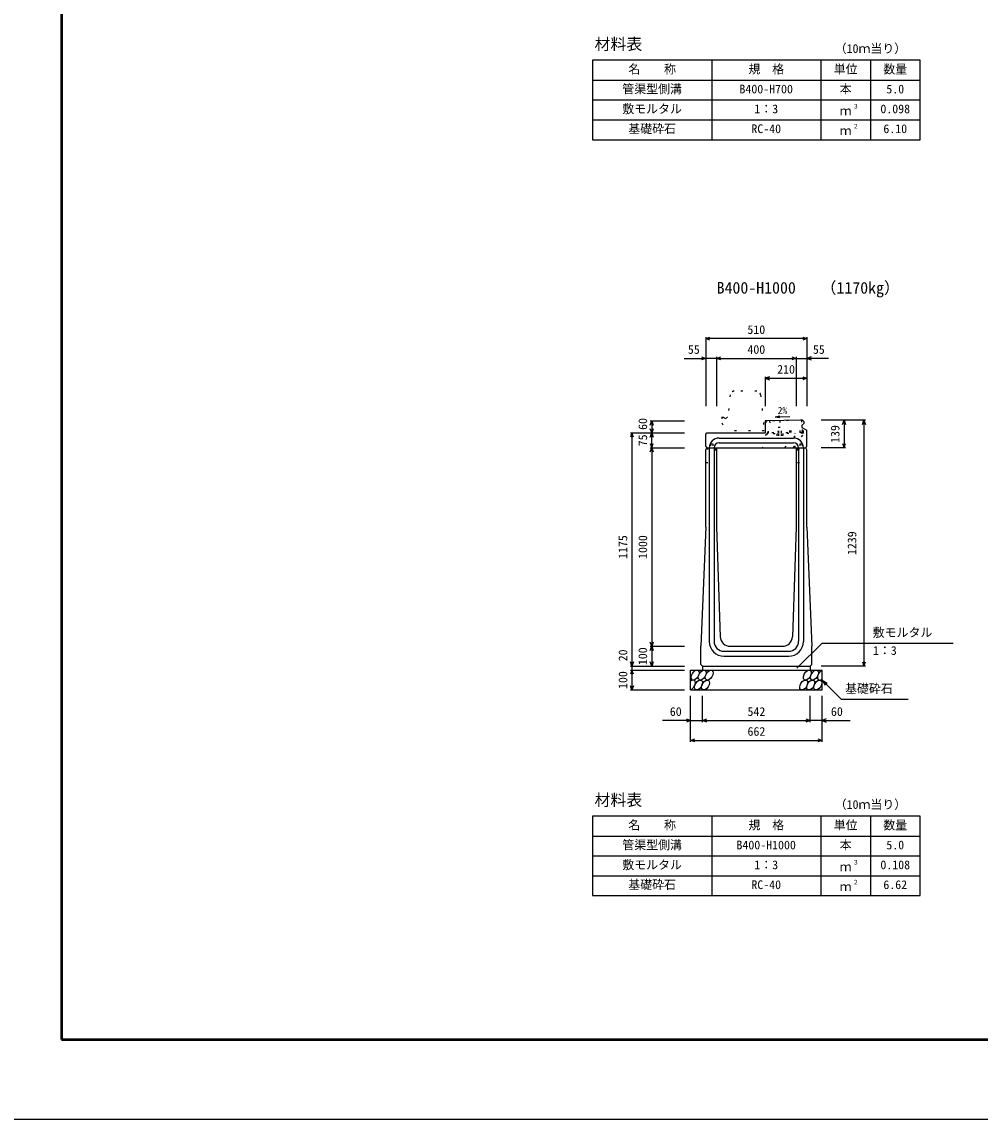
# Model space of a CAD drawing. Units: millimetres, scale not verified. Extents: x 4220 to 29420, y 5940 to 17820.
# Drawn here: x 12820 to 17647, y 5940 to 11467 of the extents above; entities that cross this region are included whole.
import ezdxf
from ezdxf.enums import TextEntityAlignment as Align

# ---------------------------------------------------------------- set-up
doc = ezdxf.new("R2010")
doc.units = ezdxf.units.MM
doc.header["$LTSCALE"] = 40
doc.linetypes.add('DOTTED', pattern=[1.75, 0.25, -1.5])
for name, color, linetype, lineweight in [('Defpoints_3', 5, 'Continuous', 25), ('DIM', 7, 'Continuous', 25), ('HATCH', 6, 'Continuous', 25), ('HYO', 3, 'Continuous', 25), ('HYO2', 4, 'Continuous', 25), ('OUTLINE', 3, 'Continuous', 25), ('OUTLINE2', 4, 'Continuous', 25), ('TXT', 7, 'Continuous', 25), ('WAKU', 3, 'Continuous', 50)]:
    doc.layers.add(name, color=color, linetype=linetype, lineweight=lineweight)
doc.styles.add('ＭＳ ゴシック', font='')
doc.styles.get('ＭＳ ゴシック').set_extended_font_data('MS Gothic')

msp = doc.modelspace()

# ---------------------------------------------------------------- linework, layer by layer
at = {"layer": 'Defpoints_3'}
msp.add_line((12620, 5940), (29420, 5940), dxfattribs=at)
at = {"layer": 'DIM'}
for p, q in [((16265, 9871.46), (16286.14, 9879.16)), ((16265, 9871.46), (16286.14, 9879.16)), ((16265, 9878.96), (16265, 9531.46)), ((16265, 9878.96), (16265, 9531.46)), ((16775, 9871.46), (16265, 9871.46)), ((16286.14, 9863.77), (16265, 9871.46)), ((16775, 9871.46), (16265, 9871.46)), ((16286.14, 9863.77), (16265, 9871.46)), ((16753.86, 9879.16), (16775, 9871.46)), ((16753.86, 9879.16), (16775, 9871.46)), ((16775, 9871.46), (16753.86, 9863.77)), ((16775, 9871.46), (16753.86, 9863.77)), ((16775, 9878.96), (16775, 9531.46)), ((16775, 9878.96), (16775, 9531.46)), ((16156.62, 9771.46), (16265, 9771.46)), ((16156.62, 9771.46), (16265, 9771.46)), ((16243.86, 9779.16), (16265, 9771.46)), ((16243.86, 9779.16), (16265, 9771.46)), ((16265, 9771.46), (16243.86, 9763.77)), ((16265, 9771.46), (16243.86, 9763.77)), ((16320, 9771.46), (16265, 9771.46)), ((16320, 9771.46), (16265, 9771.46)), ((16320, 9771.46), (16341.14, 9779.16)), ((16320, 9771.46), (16341.14, 9779.16)), ((16320, 9778.96), (16320, 9531.46)), ((16320, 9778.96), (16320, 9531.46)), ((16320, 9771.46), (16720, 9771.46)), ((16341.14, 9763.77), (16320, 9771.46)), ((16320, 9771.46), (16720, 9771.46)), ((16341.14, 9763.77), (16320, 9771.46)), ((16698.86, 9779.16), (16720, 9771.46)), ((16698.86, 9779.16), (16720, 9771.46)), ((16720, 9771.46), (16698.86, 9763.77)), ((16720, 9771.46), (16698.86, 9763.77)), ((16720, 9778.96), (16720, 9531.46)), ((16720, 9778.96), (16720, 9531.46)), ((16720, 9771.46), (16775, 9771.46)), ((16720, 9771.46), (16775, 9771.46)), ((16796.14, 9779.16), (16775, 9771.46)), ((16796.14, 9779.16), (16775, 9771.46)), ((16883.38, 9771.46), (16775, 9771.46)), ((16775, 9771.46), (16796.14, 9763.77)), ((16883.38, 9771.46), (16775, 9771.46)), ((16775, 9771.46), (16796.14, 9763.77)), ((16586.14, 9679.16), (16565, 9671.46)), ((16565, 9678.96), (16565, 9531.46)), ((16565, 9671.46), (16775, 9671.46)), ((16565, 9671.46), (16586.14, 9663.77)), ((16753.86, 9679.16), (16775, 9671.46)), ((16775, 9671.46), (16753.86, 9663.77)), ((15985.3, 9435.32), (15993, 9456.46)), ((15985.5, 9456.46), (16158, 9456.46)), ((15993, 9456.46), (15993, 9396.46)), ((15993, 9456.46), (16000.7, 9435.32)), ((17069.5, 9460.46), (16847, 9460.46)), ((16954.3, 9439.32), (16962, 9460.46)), ((16962, 9460.46), (16962, 9321.46)), ((16962, 9460.46), (16969.7, 9439.32)), ((17054.3, 9439.32), (17062, 9460.46)), ((17062, 9460.46), (17062, 8221.46)), ((17062, 9460.46), (17069.7, 9439.32)), ((15893, 9396.46), (15885.3, 9375.32)), ((15885.5, 9396.46), (16158, 9396.46)), ((15893, 9396.46), (15893, 8221.46)), ((15900.7, 9375.32), (15893, 9396.46)), ((15993, 9396.46), (15985.3, 9417.61)), ((15985.3, 9375.32), (15993, 9396.46)), ((16000.7, 9417.61), (15993, 9396.46)), ((15993, 9321.46), (15993, 9396.46)), ((15993, 9396.46), (16000.7, 9375.32)), ((15985.3, 9342.61), (15993, 9321.46)), ((15993, 9321.46), (16000.7, 9342.61)), ((16954.3, 9342.61), (16962, 9321.46)), ((16962, 9321.46), (16969.7, 9342.61)), ((15985.3, 9300.32), (15993, 9321.46)), ((15985.5, 9321.46), (16158, 9321.46)), ((15993, 9321.46), (15993, 8321.46)), ((15993, 9321.46), (16000.7, 9300.32)), ((16969.5, 9321.46), (16847, 9321.46)), ((15993, 8321.46), (15985.3, 8342.61)), ((15985.3, 8300.32), (15993, 8321.46)), ((15985.5, 8321.46), (16158, 8321.46)), ((16000.7, 8342.61), (15993, 8321.46)), ((15993, 8321.46), (15993, 8221.46)), ((15993, 8321.46), (16000.7, 8300.32)), ((16724.77, 8210.65), (16851, 8336.89)), ((16851, 8336.89), (17512.46, 8336.89)), ((15893, 8221.46), (15885.3, 8242.61)), ((15900.7, 8242.61), (15893, 8221.46)), ((15993, 8221.46), (15985.3, 8242.61)), ((16000.7, 8242.61), (15993, 8221.46)), ((17054.3, 8242.61), (17062, 8221.46)), ((17062, 8221.46), (17069.7, 8242.61)), ((15893, 8201.46), (15885.3, 8180.32)), ((15885.5, 8221.46), (16158, 8221.46)), ((15885.5, 8201.46), (16158, 8201.46)), ((15893, 8221.46), (15893, 8201.46)), ((15893, 8201.46), (15893, 8101.46)), ((15900.7, 8180.32), (15893, 8201.46)), ((17069.5, 8221.46), (16847, 8221.46)), ((16851, 8151.46), (16946.76, 8055.71)), ((16851, 8151.46), (16876.98, 8136.46)), ((16851, 8151.46), (16866, 8125.48)), ((15893, 8101.46), (15885.3, 8122.61)), ((15885.5, 8101.46), (16158, 8101.46)), ((15900.7, 8122.61), (15893, 8101.46)), ((16189, 7840.1), (16189, 8071.46)), ((16249, 7940.1), (16249, 8071.46)), ((16791, 7940.1), (16791, 8071.46)), ((16851, 7840.1), (16851, 8071.46)), ((16946.76, 8055.71), (17284.31, 8055.71)), ((16189, 7947.6), (16047.21, 7947.6)), ((16167.86, 7955.29), (16189, 7947.6)), ((16189, 7947.6), (16167.86, 7939.9)), ((16189, 7947.6), (16249, 7947.6)), ((16249, 7947.6), (16270.14, 7955.29)), ((16249, 7947.6), (16791, 7947.6)), ((16270.14, 7939.9), (16249, 7947.6)), ((16769.86, 7955.29), (16791, 7947.6)), ((16791, 7947.6), (16769.86, 7939.9)), ((16851, 7947.6), (16791, 7947.6)), ((16872.14, 7955.29), (16851, 7947.6)), ((16851, 7947.6), (16992.79, 7947.6)), ((16851, 7947.6), (16872.14, 7939.9)), ((16189, 7847.6), (16210.14, 7855.29)), ((16829.86, 7855.29), (16851, 7847.6)), ((16189, 7847.6), (16851, 7847.6)), ((16210.14, 7839.9), (16189, 7847.6)), ((16851, 7847.6), (16829.86, 7839.9))]:
    msp.add_line(p, q, dxfattribs=at)
at = {"layer": 'HATCH', "linetype": 'DOTTED'}
for p, q in [((16576, 9456.69), (16568, 9456.52)), ((16568, 9456.52), (16569.34, 9391.53)), ((16752.46, 9460.32), (16576, 9456.69)), ((16578.35, 9391.22), (16577, 9456.71)), ((16581.25, 9395.78), (16580, 9456.77)), ((16587, 9456.91), (16588.25, 9395.92)), ((16633.24, 9396.85), (16631.99, 9457.84)), ((16638.98, 9457.98), (16640.24, 9397)), ((16689.23, 9398.01), (16687.97, 9458.99)), ((16696.23, 9398.15), (16694.97, 9459.14)), ((16741.22, 9399.08), (16739.96, 9460.07)), ((16746.96, 9460.21), (16748.22, 9399.22)), ((16751.46, 9460.3), (16755.96, 9460.4)), ((16752.63, 9403.81), (16751.46, 9460.3)), ((16757.25, 9397.91), (16755.96, 9460.4)), ((16748.22, 9399.22), (16578.26, 9395.72)), ((16630.28, 9425.8), (16646.27, 9426.13)), ((16630.87, 9396.8), (16630.28, 9425.8)), ((16646.87, 9397.13), (16646.27, 9426.13)), ((16569.34, 9391.53), (16578.34, 9391.72)), ((16754.31, 9394.85), (16578.35, 9391.22)), ((16625.11, 9392.18), (16652.82, 9392.76)), ((16625.32, 9382.19), (16625.11, 9392.18)), ((16653.03, 9382.76), (16625.32, 9382.19)), ((16632.04, 9392.33), (16632.24, 9382.33)), ((16645.89, 9392.61), (16646.1, 9382.61)), ((16652.82, 9392.76), (16653.03, 9382.76))]:
    msp.add_line(p, q, dxfattribs=at)
for centre, radius in [((16748.13, 9403.72), 4.5), ((16754.25, 9397.85), 3)]:
    msp.add_arc(centre, radius, 271.18119, 1.18119, dxfattribs=at)
at = {"layer": 'HATCH'}
for centre in [(16211.89, 8176.46), (16247.37, 8176.46), (16282.84, 8176.46), (16777.05, 8176.46), (16812.52, 8176.46), (16228.77, 8126.46), (16264.25, 8126.46), (16758.45, 8126.46), (16793.93, 8126.46), (16829.41, 8126.46)]:
    msp.add_ellipse(centre, major_axis=(14.54, 23.54), ratio=0.5792, dxfattribs=at)
for centre, start_param, end_param in [((16848, 8176.46), 0.6666252, 4.1103269), ((16193.3, 8126.46), 3.7419964, 7.318141)]:
    msp.add_ellipse(centre, major_axis=(14.54, 23.54), ratio=0.5792, start_param=start_param, end_param=end_param, dxfattribs=at)
at = {"layer": 'HYO'}
for p, q in [((17345, 11273.36), (15695, 11273.36)), ((15695, 11273.36), (15695, 10873.36)), ((16295, 11273.36), (16295, 10873.36)), ((16845, 11273.36), (16845, 10873.36)), ((17095, 11273.36), (17095, 10873.36)), ((17345, 10873.36), (17345, 11273.36)), ((15695, 11173.36), (17345, 11173.36)), ((15695, 10873.36), (17345, 10873.36)), ((17345, 7465.37), (15695, 7465.37)), ((15695, 7465.37), (15695, 7065.37)), ((16295, 7465.37), (16295, 7065.37)), ((16845, 7465.37), (16845, 7065.37)), ((17095, 7465.37), (17095, 7065.37)), ((17345, 7065.37), (17345, 7465.37)), ((15695, 7365.37), (17345, 7365.37)), ((15695, 7065.37), (17345, 7065.37))]:
    msp.add_line(p, q, dxfattribs=at)
at = {"layer": 'HYO2'}
for p, q in [((15695, 11073.36), (17345, 11073.36)), ((15695, 10973.36), (17345, 10973.36)), ((15695, 7265.37), (17345, 7265.37)), ((15695, 7165.37), (17345, 7165.37))]:
    msp.add_line(p, q, dxfattribs=at)
at = {"layer": 'OUTLINE', "linetype": 'DOTTED'}
for p, q in [((16388.19, 9588.41), (16377, 9476.46)), ((16521.9, 9606.46), (16408.1, 9606.46)), ((16541.8, 9588.45), (16560, 9406.46)), ((16347, 9476.46), (16347, 9446.46)), ((16347, 9476.46), (16355, 9476.46)), ((16355, 9476.46), (16365, 9466.46)), ((16365, 9466.46), (16375, 9476.46)), ((16375, 9476.46), (16377, 9476.46)), ((16347, 9446.46), (16370, 9406.46)), ((16560, 9406.46), (16370, 9406.46))]:
    msp.add_line(p, q, dxfattribs=at)
at = {"layer": 'OUTLINE'}
for p, q in [((16753, 9460.34), (16565, 9456.46)), ((16565, 9456.46), (16565, 9396.46)), ((16753, 9460.34), (16759, 9454.46)), ((16759, 9454.46), (16759, 9443.46)), ((16265, 9390.46), (16271, 9396.46)), ((16271, 9396.46), (16565, 9396.46)), ((16750, 9433.46), (16759, 9443.46)), ((16750, 9433.46), (16750, 9423.46)), ((16750, 9423.46), (16775, 9410.46)), ((16775, 9327.46), (16775, 9410.46)), ((16265, 9327.46), (16265, 9390.46)), ((16265, 9327.46), (16271, 9321.46)), ((16265, 9311.46), (16270, 9321.46)), ((16265, 8921.46), (16265, 9311.46)), ((16270, 9321.46), (16770, 9321.46)), ((16320, 9321.46), (16320, 8921.46)), ((16720, 9321.46), (16720, 8921.46)), ((16769, 9321.46), (16775, 9327.46)), ((16775, 9311.46), (16770, 9321.46)), ((16775, 8921.46), (16775, 9311.46)), ((16265, 8921.46), (16240, 8321.46)), ((16320, 8921.46), (16338.39, 8369.8)), ((16720, 8921.46), (16701.61, 8369.8)), ((16775, 8921.46), (16800, 8321.46)), ((16240, 8230.46), (16240, 8321.46)), ((16388.36, 8321.46), (16651.64, 8321.46)), ((16800, 8230.46), (16800, 8321.46)), ((16189, 8201.46), (16851, 8201.46)), ((16189, 8101.46), (16189, 8201.46)), ((16249, 8221.46), (16240, 8230.46)), ((16249, 8221.46), (16791, 8221.46)), ((16249, 8221.46), (16249, 8201.46)), ((16791, 8221.46), (16800, 8230.46)), ((16791, 8221.46), (16791, 8201.46)), ((16851, 8101.46), (16851, 8201.46)), ((16189, 8101.46), (16851, 8101.46))]:
    msp.add_line(p, q, dxfattribs=at)
at = {"layer": 'OUTLINE', "linetype": 'DOTTED'}
for centre, start, end in [((16408.1, 9586.46), 90, 174.40835), ((16521.9, 9586.46), 4.08463, 90)]:
    msp.add_arc(centre, 20, start, end, dxfattribs=at)
at = {"layer": 'OUTLINE'}
for centre, start, end in [((16388.36, 8371.46), 181.90915, 270), ((16651.64, 8371.46), 270, 358.09085)]:
    msp.add_arc(centre, 50, start, end, dxfattribs=at)
at = {"layer": 'OUTLINE2', "linetype": 'DOTTED'}
for p, q in [((16663.11, 9321.46), (16751.47, 9422.7)), ((16705.65, 9321.46), (16773.37, 9411.31)), ((16289, 9341.96), (16301, 9341.96)), ((16289, 9341.96), (16289, 9316.96)), ((16301, 9341.96), (16301, 9316.96)), ((16569.33, 9392.04), (16550, 9321.46)), ((16715, 9321.46), (16715, 9394.04)), ((16739, 9341.96), (16751, 9341.96)), ((16739, 9341.96), (16739, 9316.96)), ((16751, 9341.96), (16751, 9316.96)), ((16267.75, 9316.96), (16312, 9316.96)), ((16312, 9316.96), (16312, 9246.46)), ((16728, 9316.96), (16728, 9246.46)), ((16728, 9316.96), (16772.25, 9316.96)), ((16265, 9246.46), (16312, 9246.46)), ((16728, 9246.46), (16775, 9246.46))]:
    msp.add_line(p, q, dxfattribs=at)
at = {"layer": 'OUTLINE2'}
for p, q in [((16332, 9370.46), (16708, 9370.46)), ((16332, 9346.46), (16708, 9346.46)), ((16283, 9321.46), (16283, 8345.46)), ((16307, 9321.46), (16307, 8346.46)), ((16733, 9321.46), (16733, 8346.46)), ((16757, 9321.46), (16757, 8345.46)), ((16357, 8296.46), (16683, 8296.46)), ((16357, 8271.46), (16683, 8271.46))]:
    msp.add_line(p, q, dxfattribs=at)
for centre, radius, start, end in [((16332, 9321.46), 49, 90, 180), ((16332, 9321.46), 25, 90, 180), ((16708, 9321.46), 49, 0, 90), ((16708, 9321.46), 25, 0, 90), ((16357, 8345.46), 74, 180, 270), ((16357, 8346.46), 50, 180, 270), ((16683, 8346.46), 50, 270, 0), ((16683, 8345.46), 74, 270, 0)]:
    msp.add_arc(centre, radius, start, end, dxfattribs=at)
at = {"layer": 'TXT'}
for q in [(16638.74, 9482.04), (16689.33, 9478.83), (16638.9, 9473.71)]:
    msp.add_line((16615.19, 9477.42), q, dxfattribs=at)
at = {"layer": 'WAKU'}
for p, q in [((13020, 17420), (13020, 6340)), ((13020, 6340), (29020, 6340))]:
    msp.add_line(p, q, dxfattribs=at)

# ---------------------------------------------------------------- texts
at = {"layer": 'DIM', "style": 'ＭＳ ゴシック'}
for s, p in [('510', (16475, 9881.46)), ('510', (16475, 9881.46)), ('55', (16175.16, 9781.46)), ('55', (16175.16, 9781.46)), ('400', (16475, 9781.46)), ('400', (16475, 9781.46)), ('55', (16804.84, 9781.46)), ('55', (16804.84, 9781.46)), ('210', (16625, 9681.46)), ('敷モルタル', (17106.6, 8355.62)), ('1：3', (17107.6, 8264.93)), ('基礎砕石', (16967.32, 8072.88)), ('60', (16084, 7957.6)), ('542', (16475.53, 7957.6)), ('60', (16896, 7957.6)), ('662', (16475.53, 7857.6))]:
    msp.add_text(s, height=43.99, dxfattribs=at).set_placement(p, align=Align.BOTTOM_LEFT)
for s, p in [('60', (15983, 9411.46)), ('139', (16952, 9345.96)), ('75', (15983, 9328.96)), ('1175', (15883, 8761.46)), ('1000', (15983, 8761.46)), ('1239', (17037, 8780.96)), ('20', (15883, 8245.78)), ('100', (15983, 8226.46)), ('100', (15883, 8106.46))]:
    msp.add_text(s, height=43.99, rotation=90, dxfattribs=at).set_placement(p, align=Align.BOTTOM_LEFT)
at = {"layer": 'TXT', "style": 'ＭＳ ゴシック'}
for s, height, p in [('材料表', 58.65, (15705, 11308.36)), ('（10ｍ当り）', 43.99, (16915, 11297.36)), ('名\u3000\u3000称', 43.99, (15875, 11193.36)), ('規\u3000格', 43.99, (16480, 11193.36)), ('単位', 43.99, (16910, 11193.36)), ('数量', 43.99, (17160, 11193.36)), ('管渠型側溝', 43.99, (15845, 11093.36)), ('B400-H700', 43.99, (16435, 11093.36)), ('本', 43.99, (16940, 11093.36)), ('5.0', 43.99, (17175, 11093.36)), ('敷モルタル', 43.99, (15845, 10993.36)), ('1：3', 43.99, (16510, 10993.36)), ('ｍ', 43.99, (16940, 10983.36)), ('３', 21.99, (17005.54, 11023.73)), ('0.098', 43.99, (17145, 10993.36)), ('基礎砕石', 43.99, (15875, 10893.36)), ('RC-40', 43.99, (16495, 10893.36)), ('２', 21.99, (17005.54, 10923.73)), ('6.10', 43.99, (17160, 10893.36)), ('ｍ', 43.99, (16940, 10883.36)), ('B400-H1000', 58.65, (16320, 10080.44)), ('（1170kg）', 58.65, (16843.7, 10080.44)), ('2%', 35.19, (16627.51, 9481.4)), ('材料表', 58.65, (15705, 7500.38)), ('（10ｍ当り）', 43.99, (16915, 7489.37)), ('名\u3000\u3000称', 43.99, (15875, 7385.37)), ('規\u3000格', 43.99, (16480, 7385.37)), ('単位', 43.99, (16910, 7385.37)), ('数量', 43.99, (17160, 7385.37)), ('管渠型側溝', 43.99, (15845, 7285.37)), ('B400-H1000', 43.99, (16420, 7285.37)), ('本', 43.99, (16940, 7285.37)), ('5.0', 43.99, (17175, 7285.37)), ('敷モルタル', 43.99, (15845, 7185.37)), ('1：3', 43.99, (16510, 7185.37)), ('３', 21.99, (17005.54, 7215.74)), ('0.108', 43.99, (17145, 7185.37)), ('ｍ', 43.99, (16940, 7175.37)), ('基礎砕石', 43.99, (15875, 7085.37)), ('RC-40', 43.99, (16495, 7085.37)), ('２', 21.99, (17005.54, 7115.74)), ('6.62', 43.99, (17160, 7085.37)), ('ｍ', 43.99, (16940, 7075.37))]:
    msp.add_text(s, height=height, dxfattribs=at).set_placement(p, align=Align.BOTTOM_LEFT)

doc.saveas('drawing.dxf')
